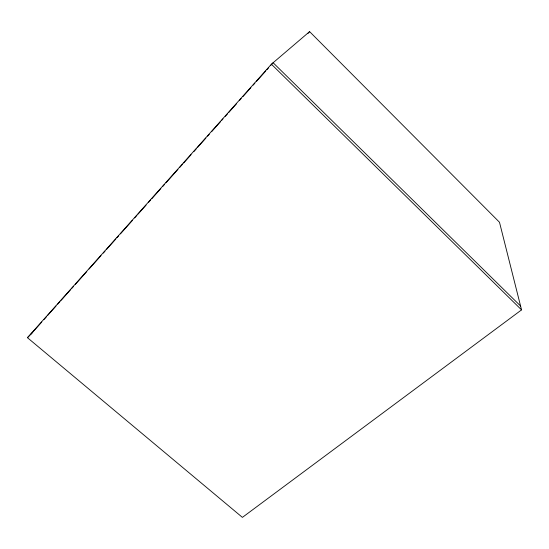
<?xml version="1.0" encoding="UTF-8"?>
<svg xmlns="http://www.w3.org/2000/svg" width="549" height="549" viewBox="0 0 549 549"><rect width="100%" height="100%" fill="white"/><g stroke="black" fill="none" stroke-linecap="round" stroke-linejoin="round"><path stroke-width="0.82" d="M27.45 337.697L271.412 64.206L309.595 31.616L499.487 222.249L521.55 309.883L242.404 517.384L27.45 337.697L32.727 332.337M30.922 334.169L41.751 322.037M44.03 319.477L46.308 316.924M47.447 315.648L55.998 306.067M57.707 304.153L59.985 301.6M61.124 300.317L70.814 289.46M71.953 288.184L73.662 286.269M75.371 284.355L86.769 271.583M89.048 269.024L101.016 255.614M103.294 253.062L105.01 251.147M106.719 249.225L115.832 239.007M116.971 237.731L118.687 235.816M120.396 233.901L132.364 220.485M134.642 217.932L136.921 215.38M138.06 214.103L146.041 205.161M148.319 202.608L150.598 200.049M151.737 198.772L160.857 188.554M162.566 186.639L164.275 184.725M165.983 182.81L177.951 169.394M179.66 167.479L182.508 164.288M183.647 163.012L191.059 154.708M193.907 151.517L196.185 148.957M197.324 147.681L205.875 138.101M207.584 136.186L209.293 134.272M211.578 131.719L220.691 121.501M221.83 120.217L222.969 118.941M225.255 116.388L227.533 113.835M228.672 112.559L236.646 103.617M239.501 100.419L241.21 98.504M242.919 96.59L250.9 87.648M253.178 85.095L254.887 83.18M256.596 81.266L265.716 71.047M266.855 69.764L268.564 67.85M270.842 65.297L273.121 62.744L520.582 306.026M307.879 33.53L309.595 31.616M271.412 64.206L521.55 309.883"/></g></svg>
